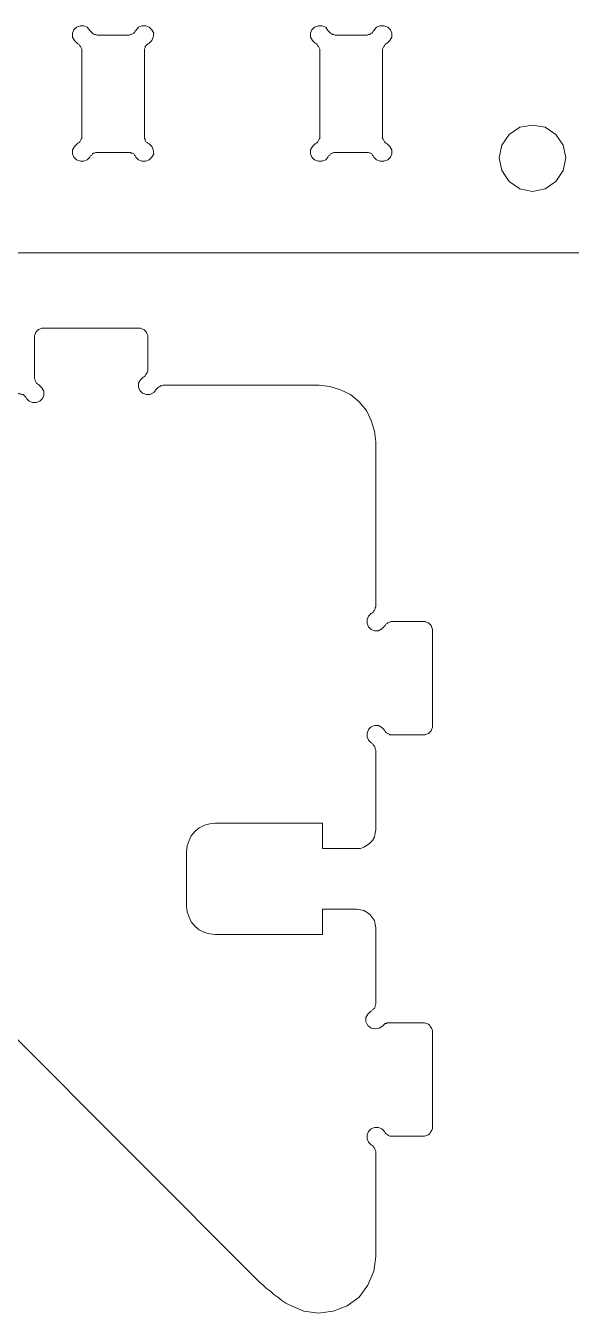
# Model space of a CAD drawing. Header units: inches. Extents: x 0 to 612, y 168 to 624.
# Drawn here: x 190.8 to 219.1, y 316.5 to 383.2 of the extents above; entities that cross this region are included whole.
import ezdxf

# ---------------------------------------------------------------- set-up
doc = ezdxf.new("R2010")
doc.units = ezdxf.units.IN
doc.header["$MEASUREMENT"] = 0
doc.layers.add('Capa 1', color=7, linetype='Continuous')

# ---------------------------------------------------------------- blocks, each defined once
blk = doc.blocks.new('block 364')
at = {"layer": 'Capa 1', "color": 7, "lineweight": 9, "true_color": 0xffffff}
blk.add_lwpolyline([(196.106, 376.664), (196.176, 376.664), (196.245, 376.664), (196.279, 376.63), (196.349, 376.63), (196.418, 376.595), (196.452, 376.525), (196.487, 376.491), (196.521, 376.422)], dxfattribs=at)
blk = doc.blocks.new('block 365')
at = {"layer": 'Capa 1', "color": 7, "lineweight": 9, "true_color": 0xffffff}
blk.add_lwpolyline([(196.521, 376.422), (196.66, 376.283), (196.833, 376.215), (197.041, 376.215), (197.213, 376.283), (197.352, 376.422), (197.456, 376.595), (197.421, 376.803), (197.352, 376.976), (197.213, 377.113)], dxfattribs=at)
blk = doc.blocks.new('block 366')
at = {"layer": 'Capa 1', "color": 7, "lineweight": 9, "true_color": 0xffffff}
blk.add_lwpolyline([(197.213, 377.113), (197.144, 377.148), (197.11, 377.183), (197.041, 377.218), (197.006, 377.286), (197.006, 377.355), (196.971, 377.391), (196.971, 377.46), (196.971, 377.528)], dxfattribs=at)
blk = doc.blocks.new('block 367')
at = {"layer": 'Capa 1', "color": 7, "lineweight": 9, "true_color": 0xffffff}
blk.add_lwpolyline([(196.971, 377.528), (196.971, 381.922)], dxfattribs=at)
blk = doc.blocks.new('block 368')
at = {"layer": 'Capa 1', "color": 7, "lineweight": 9, "true_color": 0xffffff}
blk.add_lwpolyline([(196.971, 381.922), (196.971, 381.991), (196.971, 382.025), (197.006, 382.095), (197.006, 382.164), (197.041, 382.198), (197.11, 382.268), (197.144, 382.302), (197.213, 382.337)], dxfattribs=at)
blk = doc.blocks.new('block 369')
at = {"layer": 'Capa 1', "color": 7, "lineweight": 9, "true_color": 0xffffff}
blk.add_lwpolyline([(197.213, 382.337), (197.352, 382.476), (197.421, 382.648), (197.456, 382.855), (197.352, 383.028), (197.213, 383.167), (197.041, 383.236), (196.833, 383.236), (196.66, 383.167), (196.521, 382.994)], dxfattribs=at)
blk = doc.blocks.new('block 370')
at = {"layer": 'Capa 1', "color": 7, "lineweight": 9, "true_color": 0xffffff}
blk.add_lwpolyline([(196.521, 382.994), (196.487, 382.96), (196.452, 382.891), (196.418, 382.855), (196.349, 382.821), (196.279, 382.786), (196.245, 382.786), (196.176, 382.752), (196.106, 382.752)], dxfattribs=at)
blk = doc.blocks.new('block 371')
at = {"layer": 'Capa 1', "color": 7, "lineweight": 9, "true_color": 0xffffff}
blk.add_lwpolyline([(196.106, 382.752), (194.584, 382.752)], dxfattribs=at)
blk = doc.blocks.new('block 372')
at = {"layer": 'Capa 1', "color": 7, "lineweight": 9, "true_color": 0xffffff}
blk.add_lwpolyline([(194.584, 382.752), (194.516, 382.752), (194.446, 382.786), (194.377, 382.786), (194.308, 382.821), (194.273, 382.855), (194.239, 382.891), (194.169, 382.96), (194.135, 382.994)], dxfattribs=at)
blk = doc.blocks.new('block 373')
at = {"layer": 'Capa 1', "color": 7, "lineweight": 9, "true_color": 0xffffff}
blk.add_lwpolyline([(194.135, 382.994), (193.997, 383.167), (193.824, 383.236), (193.65, 383.236), (193.443, 383.167), (193.305, 383.028), (193.235, 382.855), (193.235, 382.648), (193.339, 382.476), (193.478, 382.337)], dxfattribs=at)
blk = doc.blocks.new('block 374')
at = {"layer": 'Capa 1', "color": 7, "lineweight": 9, "true_color": 0xffffff}
blk.add_lwpolyline([(193.478, 382.337), (193.512, 382.302), (193.582, 382.268), (193.616, 382.198), (193.65, 382.164), (193.685, 382.095), (193.72, 382.025), (193.72, 381.991), (193.72, 381.922)], dxfattribs=at)
blk = doc.blocks.new('block 375')
at = {"layer": 'Capa 1', "color": 7, "lineweight": 9, "true_color": 0xffffff}
blk.add_lwpolyline([(193.72, 381.922), (193.72, 377.528)], dxfattribs=at)
blk = doc.blocks.new('block 376')
at = {"layer": 'Capa 1', "color": 7, "lineweight": 9, "true_color": 0xffffff}
blk.add_lwpolyline([(193.72, 377.528), (193.72, 377.46), (193.72, 377.391), (193.685, 377.355), (193.65, 377.286), (193.616, 377.218), (193.582, 377.183), (193.512, 377.148), (193.478, 377.113)], dxfattribs=at)
blk = doc.blocks.new('block 377')
at = {"layer": 'Capa 1', "color": 7, "lineweight": 9, "true_color": 0xffffff}
blk.add_lwpolyline([(193.478, 377.113), (193.339, 376.976), (193.235, 376.803), (193.235, 376.595), (193.305, 376.422), (193.443, 376.283), (193.65, 376.215), (193.824, 376.215), (193.997, 376.283), (194.135, 376.422)], dxfattribs=at)
blk = doc.blocks.new('block 406')
at = {"layer": 'Capa 1', "color": 7, "lineweight": 9, "true_color": 0xffffff}
blk.add_lwpolyline([(206.483, 376.422), (206.519, 376.491), (206.587, 376.525), (206.622, 376.595), (206.691, 376.63), (206.726, 376.63), (206.795, 376.664), (206.864, 376.664), (206.933, 376.664)], dxfattribs=at)
blk = doc.blocks.new('block 407')
at = {"layer": 'Capa 1', "color": 7, "lineweight": 9, "true_color": 0xffffff}
blk.add_lwpolyline([(206.933, 376.664), (208.455, 376.664)], dxfattribs=at)
blk = doc.blocks.new('block 408')
at = {"layer": 'Capa 1', "color": 7, "lineweight": 9, "true_color": 0xffffff}
blk.add_lwpolyline([(208.455, 376.664), (208.524, 376.664), (208.594, 376.664), (208.663, 376.63), (208.697, 376.63), (208.767, 376.595), (208.801, 376.525), (208.836, 376.491), (208.871, 376.422)], dxfattribs=at)
blk = doc.blocks.new('block 409')
at = {"layer": 'Capa 1', "color": 7, "lineweight": 9, "true_color": 0xffffff}
blk.add_lwpolyline([(208.871, 376.422), (209.009, 376.283), (209.182, 376.215), (209.389, 376.215), (209.597, 376.283), (209.735, 376.422), (209.804, 376.595), (209.804, 376.803), (209.701, 376.976), (209.562, 377.113)], dxfattribs=at)
blk = doc.blocks.new('block 410')
at = {"layer": 'Capa 1', "color": 7, "lineweight": 9, "true_color": 0xffffff}
blk.add_lwpolyline([(209.562, 377.113), (209.493, 377.148), (209.458, 377.183), (209.424, 377.218), (209.389, 377.286), (209.354, 377.355), (209.32, 377.391), (209.32, 377.46), (209.32, 377.528)], dxfattribs=at)
blk = doc.blocks.new('block 411')
at = {"layer": 'Capa 1', "color": 7, "lineweight": 9, "true_color": 0xffffff}
blk.add_lwpolyline([(209.32, 377.528), (209.32, 381.922)], dxfattribs=at)
blk = doc.blocks.new('block 412')
at = {"layer": 'Capa 1', "color": 7, "lineweight": 9, "true_color": 0xffffff}
blk.add_lwpolyline([(209.32, 381.922), (209.32, 381.991), (209.32, 382.025), (209.354, 382.095), (209.389, 382.164), (209.424, 382.198), (209.458, 382.268), (209.493, 382.302), (209.562, 382.337)], dxfattribs=at)
blk = doc.blocks.new('block 413')
at = {"layer": 'Capa 1', "color": 7, "lineweight": 9, "true_color": 0xffffff}
blk.add_lwpolyline([(209.562, 382.337), (209.701, 382.476), (209.804, 382.648), (209.804, 382.855), (209.735, 383.028), (209.597, 383.167), (209.389, 383.236), (209.182, 383.236), (209.009, 383.167), (208.871, 382.994)], dxfattribs=at)
blk = doc.blocks.new('block 414')
at = {"layer": 'Capa 1', "color": 7, "lineweight": 9, "true_color": 0xffffff}
blk.add_lwpolyline([(208.871, 382.994), (208.836, 382.96), (208.801, 382.891), (208.767, 382.855), (208.697, 382.821), (208.663, 382.786), (208.594, 382.786), (208.524, 382.752), (208.455, 382.752)], dxfattribs=at)
blk = doc.blocks.new('block 415')
at = {"layer": 'Capa 1', "color": 7, "lineweight": 9, "true_color": 0xffffff}
blk.add_lwpolyline([(208.455, 382.752), (206.933, 382.752)], dxfattribs=at)
blk = doc.blocks.new('block 416')
at = {"layer": 'Capa 1', "color": 7, "lineweight": 9, "true_color": 0xffffff}
blk.add_lwpolyline([(206.933, 382.752), (206.864, 382.752), (206.795, 382.786), (206.726, 382.786), (206.691, 382.821), (206.622, 382.855), (206.587, 382.891), (206.519, 382.96), (206.483, 382.994)], dxfattribs=at)
blk = doc.blocks.new('block 417')
at = {"layer": 'Capa 1', "color": 7, "lineweight": 9, "true_color": 0xffffff}
blk.add_lwpolyline([(206.483, 382.994), (206.38, 383.167), (206.172, 383.236), (206, 383.236), (205.792, 383.167), (205.653, 383.028), (205.584, 382.855), (205.584, 382.648), (205.688, 382.476), (205.827, 382.337)], dxfattribs=at)
blk = doc.blocks.new('block 418')
at = {"layer": 'Capa 1', "color": 7, "lineweight": 9, "true_color": 0xffffff}
blk.add_lwpolyline([(205.827, 382.337), (205.896, 382.302), (205.93, 382.268), (205.965, 382.198), (206, 382.164), (206.034, 382.095), (206.068, 382.025), (206.068, 381.991), (206.068, 381.922)], dxfattribs=at)
blk = doc.blocks.new('block 419')
at = {"layer": 'Capa 1', "color": 7, "lineweight": 9, "true_color": 0xffffff}
blk.add_lwpolyline([(206.068, 381.922), (206.068, 377.528)], dxfattribs=at)
blk = doc.blocks.new('block 420')
at = {"layer": 'Capa 1', "color": 7, "lineweight": 9, "true_color": 0xffffff}
blk.add_lwpolyline([(206.068, 377.528), (206.068, 377.46), (206.068, 377.391), (206.034, 377.355), (206, 377.286), (205.965, 377.218), (205.93, 377.183), (205.896, 377.148), (205.827, 377.113)], dxfattribs=at)
blk = doc.blocks.new('block 421')
at = {"layer": 'Capa 1', "color": 7, "lineweight": 9, "true_color": 0xffffff}
blk.add_lwpolyline([(205.827, 377.113), (205.688, 376.976), (205.584, 376.803), (205.584, 376.595), (205.653, 376.422), (205.792, 376.283), (206, 376.215), (206.172, 376.215), (206.38, 376.283), (206.483, 376.422)], dxfattribs=at)
blk = doc.blocks.new('block 438')
at = {"layer": 'Capa 1', "color": 7, "lineweight": 9, "true_color": 0xffffff}
blk.add_lwpolyline([(194.135, 376.422), (194.169, 376.491), (194.239, 376.525), (194.273, 376.595), (194.308, 376.63), (194.377, 376.63), (194.446, 376.664), (194.516, 376.664), (194.584, 376.664)], dxfattribs=at)
blk = doc.blocks.new('block 439')
at = {"layer": 'Capa 1', "color": 7, "lineweight": 9, "true_color": 0xffffff}
blk.add_lwpolyline([(194.584, 376.664), (196.106, 376.664)], dxfattribs=at)
blk = doc.blocks.new('block 472')
at = {"layer": 'Capa 1', "color": 7, "lineweight": 9, "true_color": 0xffffff}
blk.add_lwpolyline([(218.833, 376.388), (218.694, 377.044), (218.313, 377.598), (217.76, 377.979), (217.103, 378.082), (216.446, 377.979), (215.892, 377.598), (215.512, 377.044), (215.373, 376.388), (215.512, 375.73), (215.892, 375.177), (216.446, 374.796), (217.103, 374.658), (217.76, 374.796), (218.313, 375.177), (218.694, 375.73), (218.833, 376.388)], dxfattribs=at)
blk = doc.blocks.new('block 515')
at = {"layer": 'Capa 1', "color": 7, "lineweight": 9, "true_color": 0xffffff}
blk.add_lwpolyline([(130.904, 371.476), (272.102, 371.476)], dxfattribs=at)
blk = doc.blocks.new('block 806')
at = {"layer": 'Capa 1', "color": 7, "lineweight": 9, "true_color": 0xffffff}
blk.add_lwpolyline([(200.638, 336.159), (200.361, 336.193), (200.084, 336.263), (199.808, 336.4), (199.6, 336.573), (199.393, 336.815), (199.289, 337.058), (199.185, 337.335), (199.15, 337.611)], dxfattribs=at)
blk = doc.blocks.new('block 808')
at = {"layer": 'Capa 1', "color": 7, "lineweight": 9, "true_color": 0xffffff}
blk.add_lwpolyline([(207.971, 340.621), (208.179, 340.621), (208.352, 340.69), (208.524, 340.794), (208.663, 340.897), (208.801, 341.036), (208.905, 341.209), (208.939, 341.416), (208.974, 341.589)], dxfattribs=at)
blk = doc.blocks.new('block 812')
at = {"layer": 'Capa 1', "color": 7, "lineweight": 9, "true_color": 0xffffff}
blk.add_lwpolyline([(208.974, 336.505), (208.939, 336.678), (208.905, 336.885), (208.801, 337.023), (208.663, 337.196), (208.524, 337.301), (208.352, 337.404), (208.179, 337.438), (207.971, 337.474)], dxfattribs=at)
blk = doc.blocks.new('block 813')
at = {"layer": 'Capa 1', "color": 7, "lineweight": 9, "true_color": 0xffffff}
blk.add_lwpolyline([(199.15, 340.448), (199.185, 340.76), (199.289, 341.036), (199.393, 341.278), (199.6, 341.521), (199.808, 341.693), (200.084, 341.831), (200.361, 341.9), (200.638, 341.936)], dxfattribs=at)
blk = doc.blocks.new('block 814')
at = {"layer": 'Capa 1', "color": 7, "lineweight": 9, "true_color": 0xffffff}
blk.add_lwpolyline([(204.512, 316.961), (205.238, 316.649), (206, 316.546), (206.76, 316.649), (207.487, 316.927), (208.109, 317.376), (208.559, 317.999), (208.871, 318.726), (208.974, 319.486)], dxfattribs=at)
blk = doc.blocks.new('block 815')
at = {"layer": 'Capa 1', "color": 7, "lineweight": 9, "true_color": 0xffffff}
blk.add_lwpolyline([(208.974, 361.687), (208.905, 362.24), (208.732, 362.793), (208.49, 363.312), (208.109, 363.762), (207.66, 364.143), (207.141, 364.385), (206.587, 364.558), (206.034, 364.627)], dxfattribs=at)
blk = doc.blocks.new('block 817')
at = {"layer": 'Capa 1', "color": 7, "lineweight": 9, "true_color": 0xffffff}
blk.add_lwpolyline([(211.914, 351.897), (211.914, 351.967), (211.88, 352.07), (211.845, 352.174), (211.776, 352.243), (211.707, 352.312), (211.603, 352.347), (211.534, 352.382), (211.43, 352.382)], dxfattribs=at)
blk = doc.blocks.new('block 818')
at = {"layer": 'Capa 1', "color": 7, "lineweight": 9, "true_color": 0xffffff}
blk.add_lwpolyline([(209.424, 352.14), (209.286, 352.001), (209.113, 351.897), (208.905, 351.897), (208.732, 351.967), (208.594, 352.104), (208.524, 352.277), (208.524, 352.485), (208.594, 352.658), (208.732, 352.797)], dxfattribs=at)
blk = doc.blocks.new('block 819')
at = {"layer": 'Capa 1', "color": 7, "lineweight": 9, "true_color": 0xffffff}
blk.add_lwpolyline([(208.732, 352.797), (208.801, 352.831), (208.836, 352.866), (208.871, 352.936), (208.905, 352.97), (208.939, 353.039), (208.939, 353.108), (208.974, 353.143), (208.974, 353.212)], dxfattribs=at)
blk = doc.blocks.new('block 820')
at = {"layer": 'Capa 1', "color": 7, "lineweight": 9, "true_color": 0xffffff}
blk.add_lwpolyline([(208.974, 353.212), (208.974, 361.687)], dxfattribs=at)
blk = doc.blocks.new('block 821')
at = {"layer": 'Capa 1', "color": 7, "lineweight": 9, "true_color": 0xffffff}
blk.add_lwpolyline([(206.034, 364.627), (198.009, 364.627)], dxfattribs=at)
blk = doc.blocks.new('block 822')
at = {"layer": 'Capa 1', "color": 7, "lineweight": 9, "true_color": 0xffffff}
blk.add_lwpolyline([(198.009, 364.627), (197.94, 364.627), (197.871, 364.592), (197.801, 364.592), (197.767, 364.558), (197.698, 364.523), (197.663, 364.488), (197.594, 364.419), (197.559, 364.385)], dxfattribs=at)
blk = doc.blocks.new('block 823')
at = {"layer": 'Capa 1', "color": 7, "lineweight": 9, "true_color": 0xffffff}
blk.add_lwpolyline([(197.559, 364.385), (197.456, 364.246), (197.248, 364.143), (197.075, 364.143), (196.868, 364.212), (196.729, 364.35), (196.66, 364.523), (196.66, 364.73), (196.764, 364.903), (196.902, 365.042)], dxfattribs=at)
blk = doc.blocks.new('block 824')
at = {"layer": 'Capa 1', "color": 7, "lineweight": 9, "true_color": 0xffffff}
blk.add_lwpolyline([(196.902, 365.042), (196.971, 365.076), (197.006, 365.11), (197.041, 365.18), (197.075, 365.215), (197.11, 365.283), (197.144, 365.353), (197.144, 365.422), (197.144, 365.457)], dxfattribs=at)
blk = doc.blocks.new('block 825')
at = {"layer": 'Capa 1', "color": 7, "lineweight": 9, "true_color": 0xffffff}
blk.add_lwpolyline([(197.144, 365.457), (197.144, 367.082)], dxfattribs=at)
blk = doc.blocks.new('block 826')
at = {"layer": 'Capa 1', "color": 7, "lineweight": 9, "true_color": 0xffffff}
blk.add_lwpolyline([(197.144, 367.082), (197.144, 367.187), (197.11, 367.256), (197.075, 367.359), (197.006, 367.429), (196.937, 367.498), (196.833, 367.532), (196.764, 367.566), (196.66, 367.566)], dxfattribs=at)
blk = doc.blocks.new('block 827')
at = {"layer": 'Capa 1', "color": 7, "lineweight": 9, "true_color": 0xffffff}
blk.add_lwpolyline([(196.66, 367.566), (191.748, 367.566)], dxfattribs=at)
blk = doc.blocks.new('block 828')
at = {"layer": 'Capa 1', "color": 7, "lineweight": 9, "true_color": 0xffffff}
blk.add_lwpolyline([(191.748, 367.566), (191.645, 367.566), (191.575, 367.532), (191.472, 367.498), (191.402, 367.429), (191.333, 367.359), (191.298, 367.256), (191.264, 367.187), (191.264, 367.082)], dxfattribs=at)
blk = doc.blocks.new('block 829')
at = {"layer": 'Capa 1', "color": 7, "lineweight": 9, "true_color": 0xffffff}
blk.add_lwpolyline([(191.264, 367.082), (191.264, 365.042)], dxfattribs=at)
blk = doc.blocks.new('block 830')
at = {"layer": 'Capa 1', "color": 7, "lineweight": 9, "true_color": 0xffffff}
blk.add_lwpolyline([(191.264, 365.042), (191.264, 364.973), (191.298, 364.903), (191.298, 364.869), (191.333, 364.8), (191.368, 364.73), (191.402, 364.696), (191.472, 364.661), (191.506, 364.627)], dxfattribs=at)
blk = doc.blocks.new('block 831')
at = {"layer": 'Capa 1', "color": 7, "lineweight": 9, "true_color": 0xffffff}
blk.add_lwpolyline([(190.849, 363.935), (190.814, 364.004), (190.78, 364.038), (190.71, 364.107), (190.676, 364.143), (190.607, 364.143), (190.538, 364.177), (190.468, 364.177), (190.434, 364.212)], dxfattribs=at)
blk = doc.blocks.new('block 832')
at = {"layer": 'Capa 1', "color": 7, "lineweight": 9, "true_color": 0xffffff}
blk.add_lwpolyline([(209.839, 325.713), (211.43, 325.713)], dxfattribs=at)
blk = doc.blocks.new('block 833')
at = {"layer": 'Capa 1', "color": 7, "lineweight": 9, "true_color": 0xffffff}
blk.add_lwpolyline([(211.43, 352.382), (209.839, 352.382)], dxfattribs=at)
blk = doc.blocks.new('block 834')
at = {"layer": 'Capa 1', "color": 7, "lineweight": 9, "true_color": 0xffffff}
blk.add_lwpolyline([(209.839, 352.382), (209.77, 352.382), (209.701, 352.347), (209.666, 352.347), (209.597, 352.312), (209.562, 352.277), (209.493, 352.243), (209.458, 352.174), (209.424, 352.14)], dxfattribs=at)
blk = doc.blocks.new('block 835')
at = {"layer": 'Capa 1', "color": 7, "lineweight": 9, "true_color": 0xffffff}
blk.add_lwpolyline([(206.207, 336.159), (200.638, 336.159)], dxfattribs=at)
blk = doc.blocks.new('block 836')
at = {"layer": 'Capa 1', "color": 7, "lineweight": 9, "true_color": 0xffffff}
blk.add_lwpolyline([(199.15, 337.611), (199.15, 340.448)], dxfattribs=at)
blk = doc.blocks.new('block 837')
at = {"layer": 'Capa 1', "color": 7, "lineweight": 9, "true_color": 0xffffff}
blk.add_lwpolyline([(200.638, 341.936), (206.207, 341.936)], dxfattribs=at)
blk = doc.blocks.new('block 838')
at = {"layer": 'Capa 1', "color": 7, "lineweight": 9, "true_color": 0xffffff}
blk.add_lwpolyline([(206.207, 341.936), (206.207, 340.621)], dxfattribs=at)
blk = doc.blocks.new('block 839')
at = {"layer": 'Capa 1', "color": 7, "lineweight": 9, "true_color": 0xffffff}
blk.add_lwpolyline([(206.207, 340.621), (207.971, 340.621)], dxfattribs=at)
blk = doc.blocks.new('block 840')
at = {"layer": 'Capa 1', "color": 7, "lineweight": 9, "true_color": 0xffffff}
blk.add_lwpolyline([(208.974, 341.589), (208.974, 345.671)], dxfattribs=at)
blk = doc.blocks.new('block 841')
at = {"layer": 'Capa 1', "color": 7, "lineweight": 9, "true_color": 0xffffff}
blk.add_lwpolyline([(208.974, 345.671), (208.974, 345.706), (208.939, 345.775), (208.939, 345.844), (208.905, 345.913), (208.871, 345.948), (208.836, 345.982), (208.801, 346.052), (208.732, 346.086)], dxfattribs=at)
blk = doc.blocks.new('block 842')
at = {"layer": 'Capa 1', "color": 7, "lineweight": 9, "true_color": 0xffffff}
blk.add_lwpolyline([(208.732, 346.086), (208.594, 346.225), (208.524, 346.397), (208.524, 346.57), (208.594, 346.777), (208.732, 346.916), (208.905, 346.985), (209.113, 346.985), (209.286, 346.882), (209.424, 346.743)], dxfattribs=at)
blk = doc.blocks.new('block 843')
at = {"layer": 'Capa 1', "color": 7, "lineweight": 9, "true_color": 0xffffff}
blk.add_lwpolyline([(209.424, 346.743), (209.458, 346.674), (209.493, 346.64), (209.527, 346.604), (209.597, 346.57), (209.666, 346.536), (209.701, 346.501), (209.77, 346.501), (209.839, 346.501)], dxfattribs=at)
blk = doc.blocks.new('block 844')
at = {"layer": 'Capa 1', "color": 7, "lineweight": 9, "true_color": 0xffffff}
blk.add_lwpolyline([(209.839, 346.501), (211.43, 346.501)], dxfattribs=at)
blk = doc.blocks.new('block 845')
at = {"layer": 'Capa 1', "color": 7, "lineweight": 9, "true_color": 0xffffff}
blk.add_lwpolyline([(211.43, 346.501), (211.534, 346.501), (211.603, 346.536), (211.707, 346.57), (211.776, 346.64), (211.845, 346.709), (211.88, 346.812), (211.914, 346.882), (211.914, 346.985)], dxfattribs=at)
blk = doc.blocks.new('block 846')
at = {"layer": 'Capa 1', "color": 7, "lineweight": 9, "true_color": 0xffffff}
blk.add_lwpolyline([(211.914, 346.985), (211.914, 351.897)], dxfattribs=at)
blk = doc.blocks.new('block 847')
at = {"layer": 'Capa 1', "color": 7, "lineweight": 9, "true_color": 0xffffff}
blk.add_lwpolyline([(191.506, 364.627), (191.645, 364.488), (191.748, 364.315), (191.748, 364.107), (191.679, 363.935), (191.541, 363.796), (191.368, 363.728), (191.16, 363.728), (190.987, 363.796), (190.849, 363.935)], dxfattribs=at)
blk = doc.blocks.new('block 870')
at = {"layer": 'Capa 1', "color": 7, "lineweight": 9, "true_color": 0xffffff}
blk.add_lwpolyline([(163.384, 357.743), (202.921, 318.172)], dxfattribs=at)
blk = doc.blocks.new('block 871')
at = {"layer": 'Capa 1', "color": 7, "lineweight": 9, "true_color": 0xffffff}
blk.add_lwpolyline([(202.921, 318.172), (203.128, 317.999), (203.301, 317.826), (203.509, 317.688), (203.682, 317.515), (203.889, 317.376), (204.097, 317.203), (204.304, 317.064), (204.512, 316.961)], dxfattribs=at)
blk = doc.blocks.new('block 872')
at = {"layer": 'Capa 1', "color": 7, "lineweight": 9, "true_color": 0xffffff}
blk.add_lwpolyline([(208.974, 319.486), (208.974, 324.848)], dxfattribs=at)
blk = doc.blocks.new('block 873')
at = {"layer": 'Capa 1', "color": 7, "lineweight": 9, "true_color": 0xffffff}
blk.add_lwpolyline([(208.974, 324.848), (208.974, 324.917), (208.939, 324.986), (208.939, 325.021), (208.905, 325.09), (208.871, 325.124), (208.836, 325.193), (208.801, 325.229), (208.732, 325.263)], dxfattribs=at)
blk = doc.blocks.new('block 874')
at = {"layer": 'Capa 1', "color": 7, "lineweight": 9, "true_color": 0xffffff}
blk.add_lwpolyline([(208.732, 325.263), (208.594, 325.401), (208.524, 325.574), (208.524, 325.782), (208.594, 325.955), (208.732, 326.093), (208.905, 326.162), (209.113, 326.162), (209.286, 326.093), (209.424, 325.955)], dxfattribs=at)
blk = doc.blocks.new('block 875')
at = {"layer": 'Capa 1', "color": 7, "lineweight": 9, "true_color": 0xffffff}
blk.add_lwpolyline([(209.424, 325.955), (209.458, 325.886), (209.493, 325.851), (209.527, 325.816), (209.597, 325.782), (209.631, 325.747), (209.701, 325.713), (209.77, 325.713), (209.839, 325.713)], dxfattribs=at)
blk = doc.blocks.new('block 876')
at = {"layer": 'Capa 1', "color": 7, "lineweight": 9, "true_color": 0xffffff}
blk.add_lwpolyline([(211.43, 325.713), (211.499, 325.713), (211.603, 325.747), (211.707, 325.782), (211.776, 325.851), (211.811, 325.92), (211.88, 326.023), (211.914, 326.093), (211.914, 326.196)], dxfattribs=at)
blk = doc.blocks.new('block 877')
at = {"layer": 'Capa 1', "color": 7, "lineweight": 9, "true_color": 0xffffff}
blk.add_lwpolyline([(211.914, 326.196), (211.914, 331.108)], dxfattribs=at)
blk = doc.blocks.new('block 878')
at = {"layer": 'Capa 1', "color": 7, "lineweight": 9, "true_color": 0xffffff}
blk.add_lwpolyline([(211.914, 331.108), (211.914, 331.212), (211.88, 331.281), (211.811, 331.385), (211.776, 331.454), (211.707, 331.523), (211.603, 331.558), (211.499, 331.593), (211.43, 331.593)], dxfattribs=at)
blk = doc.blocks.new('block 879')
at = {"layer": 'Capa 1', "color": 7, "lineweight": 9, "true_color": 0xffffff}
blk.add_lwpolyline([(211.43, 331.593), (209.666, 331.593)], dxfattribs=at)
blk = doc.blocks.new('block 880')
at = {"layer": 'Capa 1', "color": 7, "lineweight": 9, "true_color": 0xffffff}
blk.add_lwpolyline([(209.666, 331.593), (209.631, 331.593), (209.562, 331.593), (209.527, 331.558), (209.458, 331.558), (209.424, 331.523), (209.389, 331.489), (209.354, 331.454), (209.32, 331.42)], dxfattribs=at)
blk = doc.blocks.new('block 881')
at = {"layer": 'Capa 1', "color": 7, "lineweight": 9, "true_color": 0xffffff}
blk.add_lwpolyline([(209.32, 331.42), (209.147, 331.316), (208.939, 331.281), (208.732, 331.316), (208.559, 331.454), (208.455, 331.662), (208.455, 331.869), (208.559, 332.043), (208.697, 332.181)], dxfattribs=at)
blk = doc.blocks.new('block 882')
at = {"layer": 'Capa 1', "color": 7, "lineweight": 9, "true_color": 0xffffff}
blk.add_lwpolyline([(208.697, 332.181), (208.767, 332.216), (208.801, 332.285), (208.871, 332.319), (208.905, 332.354), (208.939, 332.423), (208.939, 332.492), (208.974, 332.562), (208.974, 332.631)], dxfattribs=at)
blk = doc.blocks.new('block 883')
at = {"layer": 'Capa 1', "color": 7, "lineweight": 9, "true_color": 0xffffff}
blk.add_lwpolyline([(208.974, 332.631), (208.974, 336.505)], dxfattribs=at)
blk = doc.blocks.new('block 884')
at = {"layer": 'Capa 1', "color": 7, "lineweight": 9, "true_color": 0xffffff}
blk.add_lwpolyline([(207.971, 337.474), (206.207, 337.474)], dxfattribs=at)
blk = doc.blocks.new('block 885')
at = {"layer": 'Capa 1', "color": 7, "lineweight": 9, "true_color": 0xffffff}
blk.add_lwpolyline([(206.207, 337.474), (206.207, 336.159)], dxfattribs=at)

msp = doc.modelspace()

# ---------------------------------------------------------------- block references
at = {"layer": 'Capa 1'}
for name in ['block 373', 'block 372', 'block 370', 'block 369', 'block 417', 'block 416', 'block 414', 'block 413', 'block 374', 'block 371', 'block 368', 'block 418', 'block 415', 'block 412', 'block 375', 'block 367', 'block 419', 'block 411', 'block 376', 'block 366', 'block 420', 'block 410', 'block 472', 'block 377', 'block 365', 'block 421', 'block 409', 'block 438', 'block 439', 'block 364', 'block 406', 'block 407', 'block 408', 'block 515', 'block 828', 'block 827', 'block 826', 'block 829', 'block 825', 'block 830', 'block 823', 'block 824', 'block 831', 'block 847', 'block 822', 'block 821', 'block 815', 'block 820', 'block 870', 'block 818', 'block 819', 'block 834', 'block 833', 'block 817', 'block 846', 'block 842', 'block 845', 'block 843', 'block 844', 'block 841', 'block 840', 'block 813', 'block 837', 'block 838', 'block 808', 'block 836', 'block 839', 'block 806', 'block 884', 'block 885', 'block 812', 'block 835', 'block 883', 'block 881', 'block 882', 'block 880', 'block 879', 'block 878', 'block 877', 'block 874', 'block 876', 'block 875', 'block 832', 'block 873', 'block 872', 'block 814', 'block 871']:
    msp.add_blockref(name, (0, 0), dxfattribs=at)

doc.saveas('drawing.dxf')
